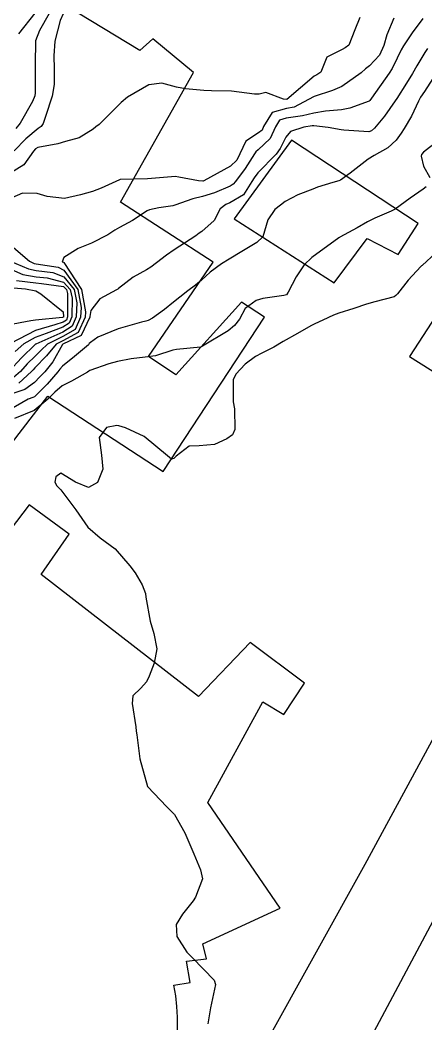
# Model space of a CAD drawing. Header units: metres. Extents: x 318500 to 325275, y 7408834 to 7428799.
# Drawn here: x 323468.8 to 323498.3, y 7419717.1 to 7419790 of the extents above; entities that cross this region are included whole.
import ezdxf

# ---------------------------------------------------------------- set-up
doc = ezdxf.new("R2010")
doc.units = ezdxf.units.M
doc.header["$MEASUREMENT"] = 0
for name, color, linetype in [('Curvas de Nivel 1m', 11, 'Continuous'), ('Curvas de Nivel 5m', 15, 'Continuous'), ('Edificações', 30, 'Continuous'), ('Vias Primárias', 230, 'Continuous')]:
    doc.layers.add(name, color=color, linetype=linetype)

msp = doc.modelspace()

# ---------------------------------------------------------------- linework, layer by layer
at = {"layer": 'Curvas de Nivel 1m', "flags": 128}
for points, elevation in [([(323495.918, 7419790.155), (323495.419, 7419788.945), (323495.194, 7419788.165), (323494.89, 7419787.459), (323494.168, 7419786.696), (323493.878, 7419786.47), (323493.551, 7419786.189), (323492.15, 7419785.184), (323491.473, 7419784.89), (323490.142, 7419784.462), (323489.733, 7419784.236), (323488.697, 7419783.686), (323488.13, 7419783.583), (323487.104, 7419783.297), (323486.479, 7419782.284), (323486.363, 7419782.029), (323486.103, 7419781.825), (323485.176, 7419781.217), (323484.756, 7419780.303), (323484.534, 7419779.847), (323484.071, 7419779.409), (323482.14, 7419778.339), (323482.085, 7419778.314), (323482.06, 7419778.308), (323481.746, 7419778.345), (323480.317, 7419778.621), (323480.063, 7419778.651), (323479.797, 7419778.639), (323478.061, 7419778.499), (323476.083, 7419778.443), (323476.06, 7419778.443), (323476.006, 7419778.421), (323474.688, 7419777.803), (323474.047, 7419777.569), (323473.178, 7419777.319), (323472.036, 7419777.072), (323470.756, 7419777.208), (323470.039, 7419777.42), (323468.969, 7419777.445), (323468.035, 7419777.049)], 734), ([(323471.938, 7419790.474), (323471.717, 7419789.989), (323471.323, 7419788.483), (323471.248, 7419787.409), (323471.278, 7419786.483), (323471.28, 7419785.346), (323471.141, 7419784.485), (323470.647, 7419783.023), (323470.469, 7419782.495), (323470.321, 7419782.282), (323470.105, 7419782.136), (323469.209, 7419781.397), (323468.364, 7419780.526)], 736), ([(323470.903, 7419790.49), (323470.198, 7419789.254), (323469.908, 7419788.504), (323469.89, 7419786.778), (323469.905, 7419786.504), (323469.902, 7419784.734), (323469.873, 7419784.504), (323469.712, 7419784.093), (323468.815, 7419782.519), (323468.492, 7419782.137)], 737), ([(323469.869, 7419790.505), (323468.692, 7419789.02)], 738), ([(323498.046, 7419790.132), (323497.252, 7419789.091), (323496.63, 7419788.146), (323496.468, 7419787.865), (323496.177, 7419787.255), (323495.817, 7419786.503), (323495.6, 7419786.158), (323494.315, 7419784.351), (323494.193, 7419784.179), (323494.173, 7419784.146), (323494.139, 7419784.122), (323492.724, 7419783.608), (323492.129, 7419783.501), (323490.96, 7419783.39), (323490.126, 7419783.264), (323489.301, 7419783.064), (323488.119, 7419782.885), (323487.642, 7419782.742), (323487.346, 7419782.271), (323486.952, 7419781.422), (323486.084, 7419780.586), (323485.923, 7419780.451), (323485.819, 7419780.293), (323485.138, 7419779.23), (323484.448, 7419778.306), (323484.27, 7419778.095), (323484.055, 7419777.956), (323482.907, 7419777.467), (323482.043, 7419777.2), (323481.343, 7419777.048), (323480.033, 7419776.566), (323479.882, 7419776.522), (323478.879, 7419776.382), (323478.183, 7419776.233), (323478.027, 7419776.159), (323476.968, 7419775.453), (323476.008, 7419774.946), (323475.674, 7419774.756), (323475.167, 7419774.432), (323473.994, 7419773.819), (323473.028, 7419773.421), (323471.983, 7419772.774), (323471.848, 7419772.472), (323471.95, 7419772.441), (323471.979, 7419772.422), (323473.264, 7419770.457), (323473.555, 7419768.824), (323473.52, 7419768.454), (323473.026, 7419767.342), (323471.903, 7419766.735), (323471.417, 7419766.477), (323470.728, 7419765.647), (323469.874, 7419764.763), (323469.74, 7419764.634), (323469.623, 7419764.504), (323468.708, 7419763.666)], 733), ([(323498.377, 7419787.938), (323498.183, 7419787.655), (323497.608, 7419786.696), (323497.278, 7419786.139), (323496.852, 7419785.444), (323496.142, 7419784.322), (323496.033, 7419784.152), (323495.243, 7419783.044), (323494.521, 7419782.174), (323494.312, 7419781.972), (323494.106, 7419781.905), (323492.297, 7419782.018), (323492.107, 7419782.038), (323491.163, 7419782.219), (323490.112, 7419782.345), (323490.001, 7419782.342), (323489.395, 7419782.241), (323488.436, 7419781.924), (323488.099, 7419781.514), (323487.67, 7419780.682), (323487.378, 7419780.271), (323486.066, 7419778.931), (323485.782, 7419778.574), (323485.622, 7419778.294), (323485.022, 7419777.324), (323484.036, 7419776.739), (323483.728, 7419776.622), (323483.326, 7419776.321), (323482.882, 7419775.462), (323482.005, 7419774.667), (323481.81, 7419774.536), (323481.549, 7419774.347), (323479.99, 7419773.324), (323479.422, 7419772.939), (323478.694, 7419772.383), (323478.289, 7419772.074), (323477.972, 7419771.887), (323477.017, 7419771.352), (323475.952, 7419770.527), (323475.893, 7419770.479), (323475.789, 7419770.422), (323474.599, 7419769.782), (323473.927, 7419768.924), (323473.869, 7419768.502), (323473.858, 7419768.451), (323473.244, 7419767.119), (323471.9, 7419766.479), (323471.885, 7419766.47), (323471.168, 7419765.194), (323470.588, 7419764.489), (323470.232, 7419764.127), (323469.858, 7419763.715), (323469.155, 7419763.206), (323467.844, 7419762.773)], 732), ([(323498.981, 7419786.118), (323498.147, 7419784.836), (323497.868, 7419784.408), (323497.721, 7419784.134), (323497.22, 7419783.043), (323496.687, 7419782.144), (323496.456, 7419781.796), (323496.097, 7419781.306), (323495.498, 7419780.75), (323494.51, 7419780.174), (323494.077, 7419779.92), (323492.77, 7419778.902), (323492.062, 7419778.402), (323491.931, 7419778.342), (323491.499, 7419778.216), (323490.401, 7419777.88), (323490.053, 7419777.746), (323488.965, 7419777.327), (323488.039, 7419776.832), (323487.714, 7419776.585), (323487.303, 7419776.271), (323486.792, 7419775.505), (323486.423, 7419774.284), (323485.996, 7419773.868), (323484.894, 7419773.206), (323483.984, 7419772.662), (323483.418, 7419772.318), (323482.59, 7419771.711), (323481.962, 7419771.14), (323481.529, 7419770.774), (323480.965, 7419770.355), (323480.397, 7419769.909), (323479.937, 7419769.526), (323479.295, 7419769.011), (323478.423, 7419768.385), (323478.098, 7419768.208), (323477.918, 7419768.153), (323477.604, 7419768.081), (323475.912, 7419767.603), (323474.453, 7419766.989), (323473.902, 7419766.605), (323473.826, 7419766.526), (323473.758, 7419766.451), (323472.758, 7419765.59), (323471.876, 7419764.897), (323471.679, 7419764.667), (323471.541, 7419764.475), (323470.755, 7419763.588), (323469.843, 7419762.675), (323469.729, 7419762.614), (323469.39, 7419762.507), (323467.831, 7419761.604)], 731), ([(323467.989, 7419773.801), (323469.483, 7419772.507), (323469.813, 7419772.347), (323469.968, 7419772.31), (323471.565, 7419772.068), (323471.971, 7419771.853), (323472.991, 7419770.46), (323473.235, 7419769.152), (323473.185, 7419768.457), (323472.808, 7419767.564), (323471.906, 7419767.036), (323470.793, 7419766.487), (323470.324, 7419766.063), (323469.887, 7419765.605), (323469.318, 7419765.069), (323468.826, 7419764.516), (323468.323, 7419764.064)], 734), ([(323498.99, 7419773.115), (323497.981, 7419772.21), (323497.94, 7419772.171), (323497.895, 7419772.131), (323496.973, 7419771.131), (323496.191, 7419770.148), (323496.081, 7419770.016), (323495.947, 7419769.929), (323494.561, 7419769.55), (323493.938, 7419769.392), (323493.038, 7419769.089), (323491.928, 7419768.727), (323491.554, 7419768.586), (323490.779, 7419768.221), (323490.191, 7419767.954), (323489.916, 7419767.818), (323488.937, 7419767.271), (323487.904, 7419766.673), (323487.22, 7419766.27), (323486.349, 7419765.827), (323485.89, 7419765.592), (323485.141, 7419765.037), (323484.466, 7419764.304), (323484.276, 7419763.893), (323484.276, 7419762.306), (323484.353, 7419761.787), (323484.382, 7419760.304), (323484.217, 7419759.903), (323483.81, 7419759.61), (323482.918, 7419759.209), (323481.802, 7419759.115), (323481.067, 7419759.085), (323480.123, 7419758.365), (323479.955, 7419758.2), (323479.786, 7419758.13), (323479.492, 7419758.373), (323477.811, 7419759.785), (323476.45, 7419760.411), (323475.962, 7419760.558), (323475.822, 7419760.58), (323475.069, 7419760.431), (323474.531, 7419759.717), (323474.72, 7419758.436), (323474.802, 7419757.407), (323474.411, 7419756.44), (323473.756, 7419756.074), (323472.833, 7419756.459), (323471.77, 7419757.115), (323471.389, 7419756.853), (323471.318, 7419756.477), (323471.477, 7419756.194), (323471.754, 7419755.91), (323472.857, 7419754.459), (323473.721, 7419753.202), (323474.609, 7419752.437), (323475.698, 7419751.634), (323476.766, 7419750.404), (323477.16, 7419749.883), (323477.666, 7419749.018), (323477.896, 7419748.388), (323477.922, 7419748.121), (323478.247, 7419746.384), (323478.509, 7419745.489), (323478.724, 7419744.379), (323478.531, 7419743.322), (323478.172, 7419742.381), (323477.987, 7419741.971), (323477.567, 7419741.521), (323476.995, 7419740.962), (323476.945, 7419740.399), (323477.21, 7419738.709), (323477.225, 7419738.394), (323477.263, 7419738.14), (323477.5, 7419736.39), (323478.054, 7419734.381), (323479.448, 7419732.908), (323479.998, 7419732.354), (323480.756, 7419731.018), (323481.056, 7419730.344), (323481.407, 7419729.503), (323481.89, 7419728.332), (323482.035, 7419727.675), (323481.533, 7419726.337), (323481.358, 7419726.092), (323480.585, 7419725.11), (323480.12, 7419724.352), (323480.184, 7419723.494), (323480.903, 7419722.344), (323481.304, 7419721.946), (323482.893, 7419720.316), (323482.974, 7419720.012), (323482.633, 7419718.319), (323482.421, 7419717.143)], 729), ([(323467.965, 7419772.01), (323468.99, 7419771.545), (323469.959, 7419771.378), (323470.772, 7419771.298), (323471.958, 7419770.98), (323472.447, 7419770.465), (323472.577, 7419769.827), (323472.548, 7419768.464), (323472.374, 7419768.007), (323471.913, 7419767.722), (323470.689, 7419767.269), (323469.905, 7419766.981), (323469.068, 7419766.512), (323468.446, 7419765.967)], 736), ([(323468.033, 7419770.611), (323469.184, 7419770.511), (323469.948, 7419770.354), (323470.304, 7419770.135), (323471.925, 7419768.831), (323471.944, 7419768.47), (323471.94, 7419768.45), (323471.92, 7419768.436), (323471.874, 7419768.425), (323469.917, 7419768.235), (323469.584, 7419768.173), (323467.913, 7419767.873)], 738), ([(323468.533, 7419771.099), (323469.954, 7419770.929), (323470.363, 7419770.901), (323471.953, 7419770.671), (323472.176, 7419770.468), (323472.238, 7419770.175), (323472.244, 7419768.467), (323472.158, 7419768.228), (323471.916, 7419768.078), (323471.327, 7419767.892), (323469.91, 7419767.486), (323468.103, 7419766.527)], 737)]:
    msp.add_lwpolyline(points, dxfattribs=dict(at, elevation=elevation))
at = {"layer": 'Curvas de Nivel 5m', "flags": 128}
for points, elevation in [([(323493.463, 7419790.191), (323493.09, 7419789.313), (323492.668, 7419788.203), (323492.405, 7419787.989), (323492.185, 7419787.884), (323491.075, 7419787.323), (323490.632, 7419786.225), (323490.339, 7419786.048), (323490.157, 7419785.944), (323488.159, 7419784.26), (323487.931, 7419784.263), (323486.628, 7419784.766), (323486.144, 7419784.643), (323485.811, 7419784.625), (323484.145, 7419784.849), (323482.702, 7419784.888), (323482.146, 7419784.905), (323480.807, 7419785.021), (323480.148, 7419785.153), (323479.09, 7419785.441), (323478.149, 7419785.308), (323476.608, 7419784.413), (323476.126, 7419784.026), (323474.536, 7419782.444), (323474.295, 7419782.26), (323474.105, 7419782.098), (323473.084, 7419781.471), (323472.091, 7419781.206), (323471.541, 7419781.026), (323470.084, 7419780.763), (323469.911, 7419780.674), (323469.784, 7419780.504), (323469.08, 7419779.499), (323468.055, 7419778.887)], 735), ([(323499.048, 7419781.164), (323498.084, 7419780.42), (323497.95, 7419780.264), (323497.913, 7419780.132), (323498.073, 7419779.416), (323498.532, 7419778.59)], 730), ([(323498.286, 7419777.897), (323498.054, 7419777.746), (323497.11, 7419777.074), (323496.032, 7419776.298), (323495.94, 7419776.242), (323495.743, 7419776.154), (323494.56, 7419775.634), (323494.018, 7419775.362), (323493.262, 7419774.941), (323492.001, 7419774.254), (323491.976, 7419774.235), (323491.934, 7419774.211), (323489.985, 7419772.772), (323489.433, 7419772.238), (323488.839, 7419771.375), (323488.271, 7419770.255), (323488.127, 7419770.078), (323487.946, 7419770.011), (323486.415, 7419769.811), (323485.941, 7419769.669), (323485.144, 7419769.085), (323484.716, 7419768.302), (323484.372, 7419767.849), (323483.912, 7419767.464), (323482.053, 7419766.338), (323481.951, 7419766.287), (323481.899, 7419766.269), (323480.154, 7419766.108), (323479.895, 7419766.041), (323478.626, 7419765.646), (323477.887, 7419765.548), (323476.862, 7419765.428), (323475.882, 7419765.242), (323475.25, 7419765.059), (323473.872, 7419764.571), (323473.794, 7419764.528), (323473.688, 7419764.452), (323472.531, 7419763.792), (323471.855, 7419763.454), (323471.317, 7419763.009), (323470.826, 7419762.485), (323469.832, 7419761.672), (323468.389, 7419761.085)], 730), ([(323468.023, 7419772.529), (323469.416, 7419771.96), (323469.963, 7419771.839), (323471.172, 7419771.686), (323471.964, 7419771.374), (323472.72, 7419770.462), (323472.91, 7419769.486), (323472.863, 7419768.461), (323472.592, 7419767.785), (323471.909, 7419767.364), (323469.946, 7419766.499), (323469.92, 7419766.48), (323469.899, 7419766.46), (323468.895, 7419765.504), (323468.015, 7419764.528)], 735)]:
    msp.add_lwpolyline(points, dxfattribs=dict(at, elevation=elevation))
at = {"layer": 'Edificações'}
msp.add_lwpolyline([(323467.105, 7419757.915), (323470.804, 7419762.703), (323479.191, 7419757.238), (323486.545, 7419768.459), (323484.862, 7419769.546), (323480.11, 7419764.272), (323478.13, 7419765.59), (323482.816, 7419772.448), (323476.082, 7419776.784), (323481.381, 7419786.196), (323478.432, 7419788.642), (323477.483, 7419787.793), (323467.736, 7419793.735)], dxfattribs=at)
for points in [[(323497.691, 7419775.246), (323488.494, 7419781.287), (323484.346, 7419775.595), (323491.593, 7419770.952), (323493.992, 7419774.147), (323496.241, 7419772.999), (323497.691, 7419775.246)], [(323506.068, 7419759.942), (323509.886, 7419766.141), (323500.897, 7419771.465), (323497.078, 7419765.584), (323506.068, 7419759.942)]]:
    msp.add_lwpolyline(points, close=True, dxfattribs=at)
msp.add_lwpolyline([(323465.727, 7419703.833, 0.495607), (323479.972, 7419719.963), (323481.136, 7419720.149), (323480.877, 7419721.704), (323482.329, 7419721.859), (323482.07, 7419722.948), (323487.673, 7419725.539), (323482.433, 7419733.209), (323486.432, 7419740.533), (323487.937, 7419739.601), (323489.441, 7419741.881), (323485.498, 7419744.835), (323481.758, 7419740.914), (323470.339, 7419749.773), (323472.37, 7419752.687), (323469.453, 7419754.821), (323467.057, 7419751.698)], format="xyb", dxfattribs=at)
at = {"layer": 'Vias Primárias'}
for points in [[(323415.833, 7419583.302), (323419.047, 7419572.746), (323421.03, 7419562.086), (323421.351, 7419557.374), (323421.618, 7419546.016), (323420.655, 7419534.774), (323419.854, 7419529.552), (323419.495, 7419524.986, 0.238184), (323422.135, 7419522.665), (323425.333, 7419521.775), (323439.384, 7419519.04), (323447.038, 7419517.341, 0.392019), (323449.506, 7419518.783), (323449.894, 7419520.081), (323454.112, 7419536.783), (323456.933, 7419548.508), (323462.14, 7419572.405), (323463.204, 7419579.599, 0.075507), (323463.151, 7419593.445, 0), (323461.926, 7419601.304, 0.173993), (323443.828, 7419629.608, 0.279998), (323404.325, 7419640.182, 0.277838)], [(323934.92, 7420316.776, 0), (323936.242, 7420308.849)], [(323715.644, 7420145.548, 0), (323709.04, 7420132.939)], [(323939.281, 7420278.615, 0), (323933.27, 7420270.921)], [(323836.404, 7420021.217), (323839.692, 7420014.547, -0.172492), (323840.737, 7420005.613, 0), (323839.679, 7420000.995, -0.226003), (323822.498, 7419987.869), (323816.045, 7419986.261), (323809.838, 7419985.761), (323797.857, 7419985.557), (323783.43, 7419986.553), (323778.024, 7419986.103, 0.920221), (323778.024, 7419984.652), (323787.034, 7419982.652), (323805.471, 7419977.44), (323826.967, 7419970.976), (323850.367, 7419962.962), (323868.105, 7419955.747), (323881.534, 7419947.778), (323892.006, 7419939.962), (323903.28, 7419930.644), (323910.885, 7419924.39)], [(323831.088, 7420001.787, 0), (323833.844, 7420008.443, 0.220888)], [(323598.528, 7419966.652), (323592.765, 7419952.31), (323587.134, 7419938.603), (323581.597, 7419924.626), (323577.012, 7419912.916), (323571.842, 7419899.725), (323569.57, 7419892.856), (323565.667, 7419879.646), (323561.536, 7419863.268), (323557.674, 7419847.061), (323554.455, 7419836.417), (323552.773, 7419832.225), (323547.1, 7419818.74), (323541.021, 7419804.855), (323534.215, 7419790.437), (323529.039, 7419780.252), (323519.646, 7419762.915), (323510.888, 7419746.807), (323501.903, 7419730.512), (323493.281, 7419714.355), (323485.747, 7419700.92), (323479.758, 7419689.797), (323473.538, 7419677.731, 0.030456), (323468.864, 7419670.464, 0.094594)]]:
    msp.add_lwpolyline(points, format="xyb", dxfattribs=at)
msp.add_lwpolyline([(323463.053, 7419675.307), (323467.096, 7419681.443), (323471.861, 7419690.484), (323476.11, 7419697.443), (323480.035, 7419703.009), (323486.667, 7419715.794), (323493.843, 7419728.737), (323501.199, 7419742.325), (323510.152, 7419759.067), (323516.606, 7419770.928), (323525.017, 7419786.547), (323529.554, 7419795.493)], dxfattribs=at)

doc.saveas('drawing.dxf')
